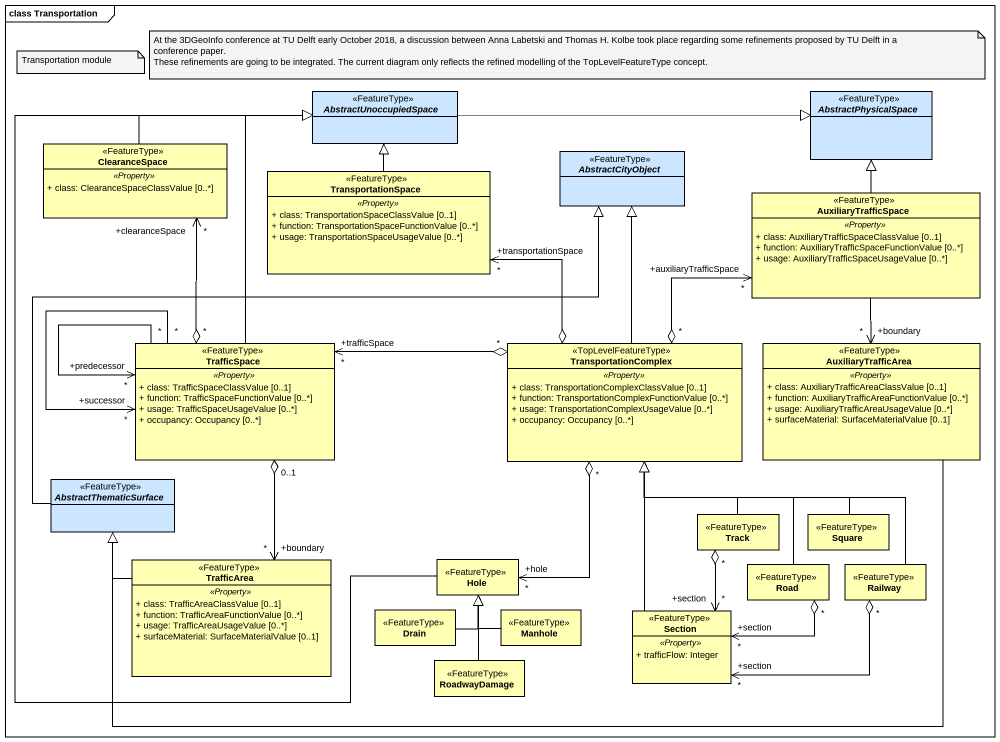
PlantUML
@startuml
mainframe class Transportation
hide circle
hide empty members
skinparam classAttributeIconSize 0
abstract class AbstractUnoccupiedSpace <<FeatureType>> #CCE6FF
abstract class AbstractPhysicalSpace <<FeatureType>> #CCE6FF
class ClearanceSpace <<FeatureType>> #FFFFB3 {
  .. <<Property>> ..
  + class: ClearanceSpaceClassValue [0..*]
}
abstract class AbstractCityObject <<FeatureType>> #CCE6FF
class TransportationSpace <<FeatureType>> #FFFFB3 {
  .. <<Property>> ..
  + class: TransportationSpaceClassValue [0..1]
  + function: TransportationSpaceFunctionValue [0..*]
  + usage: TransportationSpaceUsageValue [0..*]
}
class AuxiliaryTrafficSpace <<FeatureType>> #FFFFB3 {
  .. <<Property>> ..
  + class: AuxiliaryTrafficSpaceClassValue [0..1]
  + function: AuxiliaryTrafficSpaceFunctionValue [0..*]
  + usage: AuxiliaryTrafficSpaceUsageValue [0..*]
}
class TrafficSpace <<FeatureType>> #FFFFB3 {
  .. <<Property>> ..
  + class: TrafficSpaceClassValue [0..1]
  + function: TrafficSpaceFunctionValue [0..*]
  + usage: TrafficSpaceUsageValue [0..*]
  + occupancy: Occupancy [0..*]
}
class TransportationComplex <<TopLevelFeatureType>> #FFFFB3 {
  .. <<Property>> ..
  + class: TransportationComplexClassValue [0..1]
  + function: TransportationComplexFunctionValue [0..*]
  + usage: TransportationComplexUsageValue [0..*]
  + occupancy: Occupancy [0..*]
}
class AuxiliaryTrafficArea <<FeatureType>> #FFFFB3 {
  .. <<Property>> ..
  + class: AuxiliaryTrafficAreaClassValue [0..1]
  + function: AuxiliaryTrafficAreaFunctionValue [0..*]
  + usage: AuxiliaryTrafficAreaUsageValue [0..*]
  + surfaceMaterial: SurfaceMaterialValue [0..1]
}
abstract class AbstractThematicSurface <<FeatureType>> #CCE6FF
class Track <<FeatureType>> #FFFFB3
class Square <<FeatureType>> #FFFFB3
class TrafficArea <<FeatureType>> #FFFFB3 {
  .. <<Property>> ..
  + class: TrafficAreaClassValue [0..1]
  + function: TrafficAreaFunctionValue [0..*]
  + usage: TrafficAreaUsageValue [0..*]
  + surfaceMaterial: SurfaceMaterialValue [0..1]
}
class Hole <<FeatureType>> #FFFFB3
class Road <<FeatureType>> #FFFFB3
class Railway <<FeatureType>> #FFFFB3
class Drain <<FeatureType>> #FFFFB3
class Manhole <<FeatureType>> #FFFFB3
class Section <<FeatureType>> #FFFFB3 {
  .. <<Property>> ..
  + trafficFlow: Integer
}
class RoadwayDamage <<FeatureType>> #FFFFB3
AbstractUnoccupiedSpace -right-|> AbstractPhysicalSpace
ClearanceSpace -right-|> AbstractUnoccupiedSpace
TransportationSpace -up-|> AbstractUnoccupiedSpace
AuxiliaryTrafficSpace -up-|> AbstractPhysicalSpace
AuxiliaryTrafficSpace --> "+boundary\n*" AuxiliaryTrafficArea
TrafficSpace -up-|> AbstractUnoccupiedSpace
TrafficSpace "*" o-up-> "+clearanceSpace\n*" ClearanceSpace
TrafficSpace "*" --> "+successor\n*" TrafficSpace
TrafficSpace "*" --> "+predecessor\n*" TrafficSpace
TrafficSpace "0..1" o--> "+boundary\n*" TrafficArea
TransportationComplex -up-|> AbstractCityObject
TransportationComplex o-up-> "+transportationSpace\n*" TransportationSpace
TransportationComplex "*" o-up-> "+auxiliaryTrafficSpace\n*" AuxiliaryTrafficSpace
TransportationComplex "*" o-left-> "+trafficSpace\n*" TrafficSpace
TransportationComplex "*" o--> "+hole\n*" Hole
AuxiliaryTrafficArea -left-|> AbstractThematicSurface
AbstractThematicSurface -up-|> AbstractCityObject
Track -up-|> TransportationComplex
Track "*" o--> "+section\n*" Section
Square -left-|> TransportationComplex
TrafficArea -up-|> AbstractThematicSurface
Hole -up-|> AbstractUnoccupiedSpace
Road -up-|> TransportationComplex
Road "*" o--> "+section\n*" Section
Railway -up-|> TransportationComplex
Railway "*" o-left-> "+section\n*" Section
Drain -up-|> Hole
Manhole -up-|> Hole
Section -up-|> TransportationComplex
RoadwayDamage -up-|> Hole
note as N1
  At the 3DGeoInfo conference at TU Delft early October 2018, a discussion between Anna Labetski and Thomas H. Kolbe took place regarding some refinements proposed by TU Delft in a conference paper.
  These refinements are going to be integrated. The current diagram only reflects the refined modelling of the TopLevelFeatureType concept.
end note
note as N2
  Transportation module
end note
@enduml
